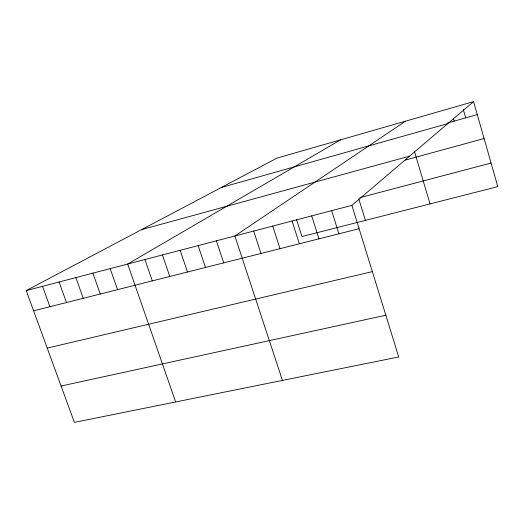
<?xml version="1.0" encoding="UTF-8"?>
<svg xmlns="http://www.w3.org/2000/svg" width="524" height="524" viewBox="0 0 524 524"><rect width="100%" height="100%" fill="white"/><g stroke="black" fill="none" stroke-linecap="round" stroke-linejoin="round"><path stroke-width="0.79" d="M351.886 205.369L398.725 356.962L74.382 422.383L26.2 290.597L351.886 205.369L473.572 101.617L497.8 186.636L301.935 236.547L296.486 219.438M405.491 121.182L234.896 235.983L282.436 380.417M340.633 139.816L127.686 264.037L175.651 401.954M26.2 290.597L276.954 158.11L473.572 101.617M447.391 123.029L477.272 114.592M221.423 187.448L447.791 123.599M141.618 229.617L409.611 156.152M405.137 160.115L484.097 138.546M360.04 197.607L491.073 163.043M33.602 310.843L359.097 228.713M47.225 348.1L372.354 271.622M61.092 386.018L385.828 315.225M42.529 286.32L49.931 306.723M59.088 281.991L66.483 302.544M75.875 277.596L83.264 298.313M92.899 273.142L100.287 294.016M110.171 268.622L117.553 289.661M144.925 259.524L152.294 280.897M162.414 254.952L169.776 276.482M180.151 250.308L187.5 272.015M198.138 245.599L205.48 267.476M216.386 240.824L223.715 262.878M253.682 231.064L260.985 253.472M272.742 226.08L280.032 248.664M292.091 221.017L299.361 243.791M311.721 215.875L318.972 238.839M331.653 210.661L338.884 233.815M358.763 198.753L365.411 220.368M414.536 151.678L430.021 203.908M453.561 118.83L454.216 121.096M463.301 109.503L465.698 117.861"/></g></svg>
